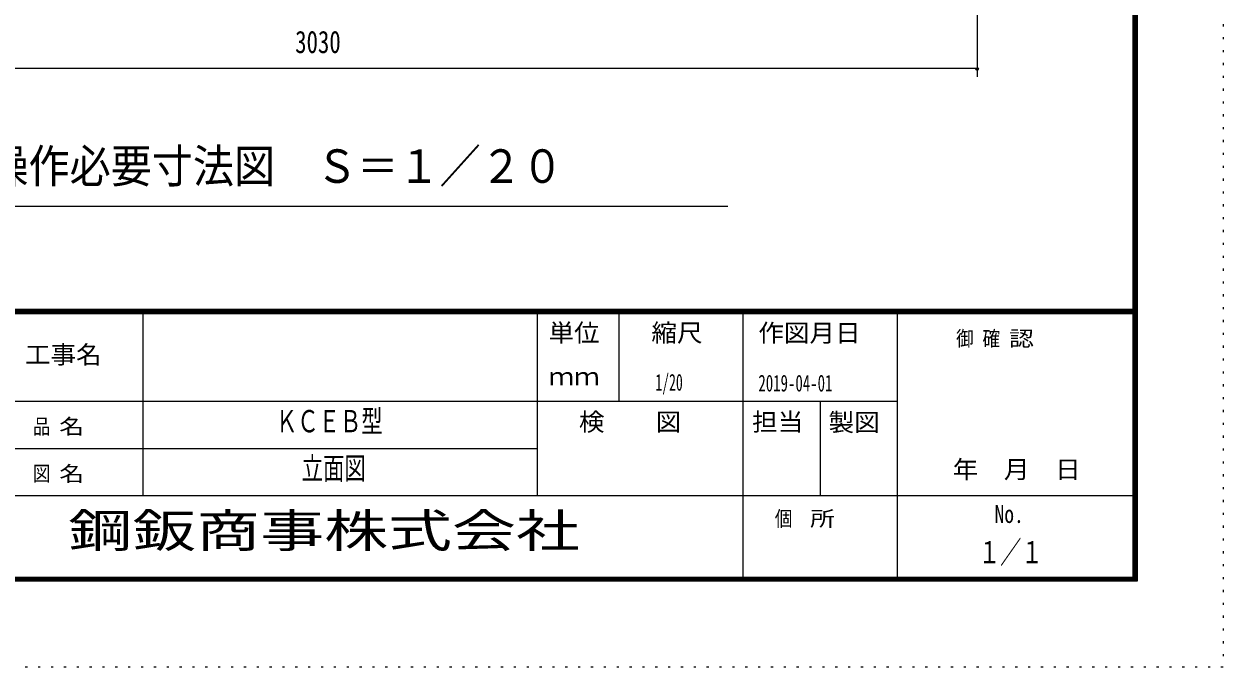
# Model space of a CAD drawing. Units: millimetres, scale not verified. Extents: x -5940 to 5940, y -4200 to 4200.
# Drawn here: x 3142 to 5940, y -4200 to -2699 of the extents above; entities that cross this region are included whole.
import ezdxf
from ezdxf.enums import TextEntityAlignment as Align

# ---------------------------------------------------------------- set-up
doc = ezdxf.new("R2010")
doc.units = ezdxf.units.MM
doc.header["$LTSCALE"] = 10
doc.linetypes.add('USER5', pattern=[3, 0.5, -2.5])
doc.layers.add('0-1_0-F', color=7, linetype='Continuous')
for name, color, linetype, lineweight in [('0-6_2-5DIM', 3, 'Continuous', 18), ('0-8_F-F', 5, 'Continuous', 18), ('0-9_F-E_J_ADD', 5, 'USER5', 18)]:
    doc.layers.add(name, color=color, linetype=linetype, lineweight=lineweight)
doc.styles.add('ＭＳ ゴシック', font='')
doc.styles.get('ＭＳ ゴシック').set_extended_font_data('MS Gothic')

msp = doc.modelspace()

# ---------------------------------------------------------------- linework, layer by layer
at = {"layer": '0-6_2-5DIM'}
for p, q in [((5366.01, -2342.81), (5366.01, -2822.81)), ((5366.01, -2802.81), (2336.01, -2802.81)), ((5370.01, -2802.81), (5362.01, -2802.81)), ((2864.5, -3124.11), (4784.5, -3124.11))]:
    msp.add_line(p, q, dxfattribs=at)
msp.add_arc((5366.01, -2802.81), 4, 180, 0, dxfattribs=at)
at = {"layer": '0-8_F-F'}
for p, q in [((5730, -3366), (-5730, -3366)), ((-5730, -3367), (5730, -3367)), ((5730, -3368), (-5730, -3368)), ((-5730, -3369), (5730, -3369)), ((5730, -3370), (-5730, -3370)), ((-5730, -3371), (5730, -3371)), ((5730, -3372), (-5730, -3372)), ((-5730, -3373), (5730, -3373)), ((5730, -3374), (-5730, -3374)), ((-5730, -3375), (5730, -3375)), ((5730, -3376), (-5730, -3376)), ((3420, -3800), (3420, -3376)), ((4340, -3800), (4340, -3376)), ((4530, -3376), (4530, -3580)), ((4820, -4000), (4820, -3376)), ((5180, -4000), (5180, -3376)), ((5180, -3580), (3080, -3580)), ((5000, -3580), (5000, -3800)), ((3080, -3690), (4340, -3690)), ((3080, -3800), (5740, -3800))]:
    msp.add_line(p, q, dxfattribs=at)
for points in [[(5740, -4000), (-5740, -4000), (-5740, 4040), (5740, 4040)], [(5739, -3999), (-5739, -3999), (-5739, 4039), (5739, 4039)], [(5738, -3998), (5738, 4038), (-5738, 4038), (-5738, -3998)], [(5737, -3997), (-5737, -3997), (-5737, 4037), (5737, 4037)], [(5736, -3996), (5736, 4036), (-5736, 4036), (-5736, -3996)], [(5735, -3995), (-5735, -3995), (-5735, 4035), (5735, 4035)], [(5734, -3994), (5734, 4034), (-5734, 4034), (-5734, -3994)], [(5733, -3993), (-5733, -3993), (-5733, 4033), (5733, 4033)], [(5732, -3992), (-5732, -3992), (-5732, 4032), (5732, 4032)], [(5731, -3991), (-5731, -3991), (-5731, 4031), (5731, 4031)], [(5730, -3990), (5730, 4030), (-5730, 4030), (-5730, -3990)]]:
    msp.add_lwpolyline(points, close=True, dxfattribs=at)
at = {"layer": '0-9_F-E_J_ADD'}
msp.add_lwpolyline([(5940, -4200), (-5940, -4200), (-5940, 4200), (5940, 4200)], close=True, dxfattribs=at)

# ---------------------------------------------------------------- texts
at = {"layer": '0-1_0-F', "style": 'ＭＳ ゴシック'}
for s, height, width, p in [('1/20', 39.07, 0.6, (4615.47, -3566.68)), ('2019-04-01', 39.07, 0.65, (4855.72, -3568.66)), ('ＫＣＥＢ型', 52.1, 0.7, (3730, -3667.89)), ('立面図', 52.1, 0.7, (3790, -3777.89)), ('１／１', 52.1, 0.7, (5370, -3973.8))]:
    msp.add_text(s, height=height, dxfattribs=dict(at, width=width)).set_placement(p, align=Align.BOTTOM_LEFT)
at = {"layer": '0-6_2-5DIM', "color": 7, "style": 'ＭＳ ゴシック'}
for s, height, width, p in [('3030', 52.1, 0.75, (3774.71, -2782.81)), ('出入操作必要寸法図\u3000Ｓ＝１／２０', 78.15, 0.9, (2864.5, -3093.46)), ('鋼鈑商事株式会社', 78.15, 1.4, (3245.29, -3944.08))]:
    msp.add_text(s, height=height, dxfattribs=dict(at, width=width)).set_placement(p, align=Align.BOTTOM_LEFT)
at = {"layer": '0-8_F-F', "color": 7, "style": 'ＭＳ ゴシック'}
for s, height, width, p in [('単位', 41.68, 1.05, (4366, -3453.32)), ('縮尺', 41.68, 1.05, (4606, -3453.32)), ('作図月日', 41.68, 1.05, (4855.56, -3453.72)), ('御 ', 35.43, 0.85, (5317.1, -3461.77)), ('確 ', 35.43, 0.85, (5378.86, -3461.77)), ('認', 35.43, 1.2, (5440.61, -3461.77)), ('工事名', 41.68, 1.05, (3144, -3504.32)), ('ｍｍ', 41.68, 1.05, (4366, -3555.32)), ('検\u3000\u3000図', 41.68, 1.05, (4437, -3661.32)), ('担当', 41.68, 1.05, (4841, -3661.32)), ('製図', 41.68, 1.05, (5019.39, -3662.3)), ('品 ', 35.43, 0.85, (3162.5, -3667)), ('名', 35.43, 1.2, (3224.26, -3667)), ('\u3000年\u3000月\u3000日', 41.68, 1.05, (5249.5, -3772.09)), ('図 ', 35.43, 0.85, (3162.5, -3777)), ('名', 35.43, 1.2, (3224.26, -3777)), ('個  ', 35.43, 0.85, (4894, -3882)), ('所', 35.43, 1.2, (4976.34, -3882)), ('No.', 41.68, 0.8, (5407, -3876.32))]:
    msp.add_text(s, height=height, dxfattribs=dict(at, width=width)).set_placement(p, align=Align.BOTTOM_LEFT)

doc.saveas('drawing.dxf')
